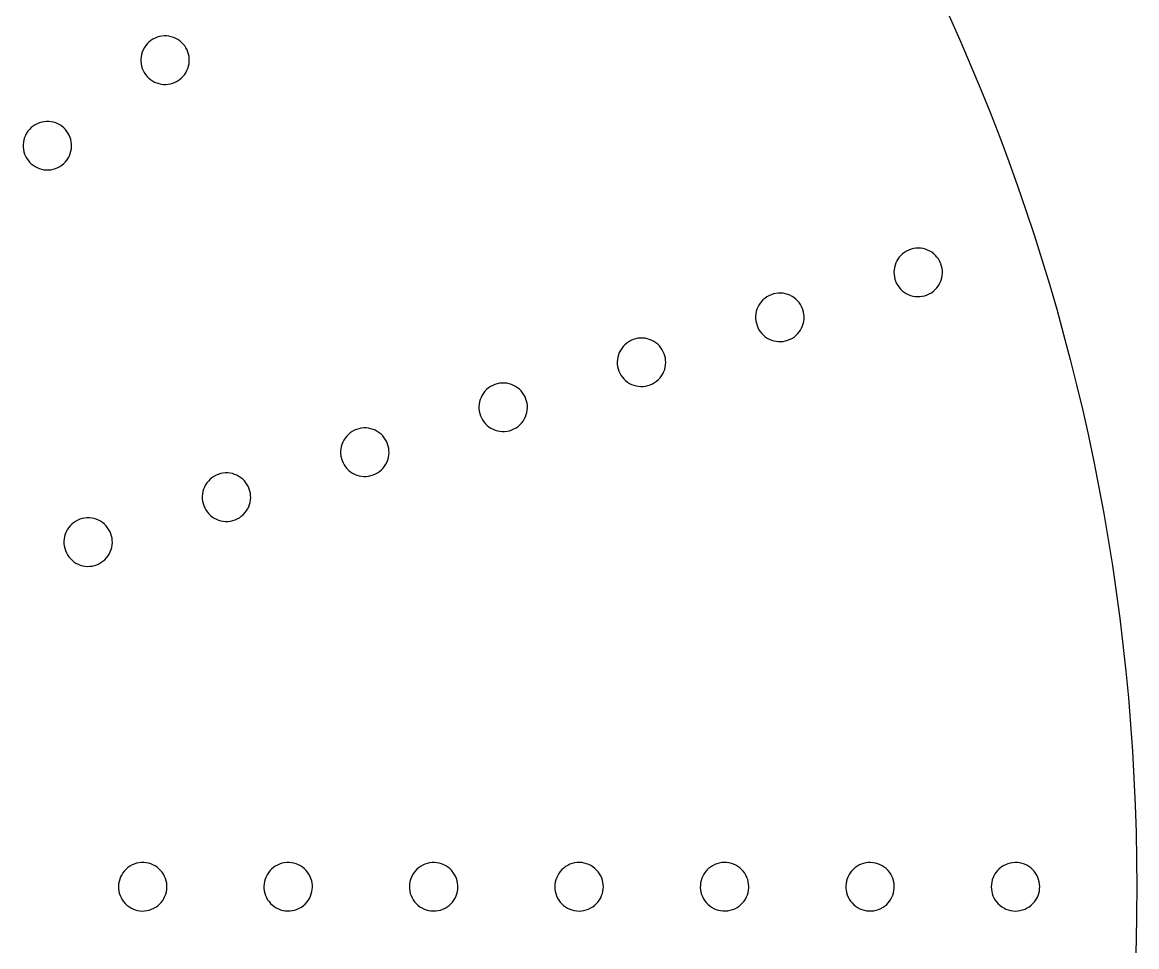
# Model space of a CAD drawing. Header units: millimetres. Extents: x 2952.7 to 2961.4, y 1627.7 to 1636.4.
# Drawn here: x 2959.097 to 2961.396, y 1631.928 to 1633.835 of the extents above; entities that cross this region are included whole.
import ezdxf

# ---------------------------------------------------------------- set-up
doc = ezdxf.new("R2010")
doc.units = ezdxf.units.MM

msp = doc.modelspace()

# ---------------------------------------------------------------- linework, layer by layer
msp.add_circle((2957.0456, 1632.0519, 0.4), 4.35)
for points, knots in [([(2959.4349, 1633.7818, 0.7742), (2959.4381, 1633.7763, 0.7744), (2959.4403, 1633.7702, 0.7748), (2959.4422, 1633.7574, 0.776), (2959.4419, 1633.7508, 0.7769), (2959.4387, 1633.7379, 0.7791), (2959.4358, 1633.7318, 0.7804), (2959.4277, 1633.7211, 0.7832), (2959.4227, 1633.7166, 0.7847), (2959.4112, 1633.7099, 0.7876), (2959.4049, 1633.7077, 0.7889), (2959.3919, 1633.706, 0.7914), (2959.3853, 1633.7064, 0.7925), (2959.3729, 1633.7097, 0.7943), (2959.3671, 1633.7125, 0.795), (2959.3567, 1633.7202, 0.7958), (2959.3522, 1633.7251, 0.796), (2959.3455, 1633.7364, 0.7957), (2959.3433, 1633.7426, 0.7953), (2959.3413, 1633.7555, 0.794), (2959.3417, 1633.7622, 0.7931), (2959.3449, 1633.775, 0.7909), (2959.3478, 1633.7811, 0.7896), (2959.3558, 1633.7918, 0.7868), (2959.3609, 1633.7963, 0.7854), (2959.3724, 1633.803, 0.7825), (2959.3787, 1633.8052, 0.7811), (2959.3917, 1633.8069, 0.7786), (2959.3982, 1633.8065, 0.7775), (2959.4108, 1633.8031, 0.7757), (2959.4168, 1633.8002, 0.775), (2959.4272, 1633.7923, 0.7742), (2959.4316, 1633.7874, 0.7741), (2959.4349, 1633.7818, 0.7742)], [-0.3187016, -0.3187016, -0.3187016, -0.3187016, -0.2995254, -0.2995254, -0.2796687, -0.2796687, -0.2592219, -0.2592219, -0.2386794, -0.2386794, -0.2184451, -0.2184451, -0.1987236, -0.1987236, -0.1794228, -0.1794228, -0.1598087, -0.1598087, -0.1401558, -0.1401558, -0.1202843, -0.1202843, -0.0998335, -0.0998335, -0.0792885, -0.0792885, -0.0590532, -0.0590532, -0.0393306, -0.0393306, -0.019596, -0.019596, 0, 0, 0, 0]), ([(2959.1921, 1633.6056, 0.8372), (2959.1952, 1633.6003, 0.8373), (2959.1974, 1633.5944, 0.8376), (2959.1995, 1633.5817, 0.8388), (2959.1992, 1633.575, 0.8396), (2959.1962, 1633.5621, 0.8415), (2959.1933, 1633.5559, 0.8427), (2959.1855, 1633.5452, 0.8452), (2959.1805, 1633.5406, 0.8465), (2959.1691, 1633.5338, 0.849), (2959.1628, 1633.5316, 0.8503), (2959.1498, 1633.5297, 0.8526), (2959.1433, 1633.53, 0.8536), (2959.1307, 1633.5332, 0.8552), (2959.1249, 1633.5359, 0.8558), (2959.1143, 1633.5435, 0.8566), (2959.1099, 1633.5484, 0.8567), (2959.103, 1633.5596, 0.8565), (2959.1007, 1633.5658, 0.8562), (2959.0986, 1633.5789, 0.855), (2959.0989, 1633.5856, 0.8542), (2959.1021, 1633.5985, 0.8522), (2959.1049, 1633.6046, 0.8511), (2959.1129, 1633.6153, 0.8486), (2959.1179, 1633.6198, 0.8473), (2959.1293, 1633.6265, 0.8447), (2959.1356, 1633.6287, 0.8434), (2959.1486, 1633.6305, 0.8412), (2959.1552, 1633.6302, 0.8402), (2959.1678, 1633.6269, 0.8386), (2959.1738, 1633.6241, 0.8379), (2959.1843, 1633.6162, 0.8372), (2959.1887, 1633.6113, 0.8371), (2959.1921, 1633.6056, 0.8372)], [-0.318031, -0.318031, -0.318031, -0.318031, -0.2993391, -0.2993391, -0.2793095, -0.2793095, -0.2590204, -0.2590204, -0.2386444, -0.2386444, -0.2185102, -0.2185102, -0.1987923, -0.1987923, -0.1794234, -0.1794234, -0.1597241, -0.1597241, -0.1400103, -0.1400103, -0.119961, -0.119961, -0.0996648, -0.0996648, -0.0792878, -0.0792878, -0.0591577, -0.0591577, -0.0394448, -0.0394448, -0.01968, -0.01968, 0, 0, 0, 0]), ([(2960.9911, 1633.338, 0.4607), (2960.9914, 1633.3373, 0.4606), (2960.9917, 1633.3367, 0.4606), (2960.9941, 1633.3299, 0.4606), (2960.9951, 1633.3235, 0.4609), (2960.9947, 1633.3106, 0.4622), (2960.9932, 1633.3042, 0.4632), (2960.988, 1633.2927, 0.4657), (2960.9845, 1633.2876, 0.4671), (2960.9753, 1633.2785, 0.4705), (2960.9695, 1633.2748, 0.4725), (2960.9569, 1633.2698, 0.4765), (2960.9501, 1633.2687, 0.4785), (2960.9369, 1633.2691, 0.4822), (2960.9305, 1633.2705, 0.4839), (2960.9185, 1633.2759, 0.4867), (2960.9131, 1633.2797, 0.4879), (2960.9042, 1633.2892, 0.4896), (2960.9007, 1633.2946, 0.49), (2960.896, 1633.3066, 0.4903), (2960.8949, 1633.313, 0.49), (2960.895, 1633.326, 0.4888), (2960.8964, 1633.3324, 0.4878), (2960.9013, 1633.344, 0.4853), (2960.9047, 1633.3491, 0.4839), (2960.9136, 1633.3584, 0.4806), (2960.9194, 1633.3623, 0.4786), (2960.9319, 1633.3676, 0.4746), (2960.9386, 1633.3689, 0.4726), (2960.9519, 1633.3688, 0.4689), (2960.9583, 1633.3675, 0.4672), (2960.9704, 1633.3624, 0.4642), (2960.9759, 1633.3587, 0.463), (2960.985, 1633.3494, 0.4613), (2960.9886, 1633.344, 0.4608), (2960.9911, 1633.338, 0.4607)], [-0.3216464, -0.3216464, -0.3216464, -0.3216464, -0.3194327, -0.3194327, -0.3001807, -0.3001807, -0.2803347, -0.2803347, -0.2616116, -0.2616116, -0.2402952, -0.2402952, -0.2192729, -0.2192729, -0.1991004, -0.1991004, -0.1791434, -0.1791434, -0.1597533, -0.1597533, -0.1405114, -0.1405114, -0.1206997, -0.1206997, -0.1020078, -0.1020078, -0.0806933, -0.0806933, -0.0596396, -0.0596396, -0.0394164, -0.0394164, -0.0194126, -0.0194126, 0, 0, 0, 0]), ([(2960.7063, 1633.244, 0.5476), (2960.7066, 1633.2432, 0.5476), (2960.7069, 1633.2425, 0.5476), (2960.7092, 1633.2356, 0.5476), (2960.71, 1633.2292, 0.5479), (2960.7091, 1633.2162, 0.5493), (2960.7073, 1633.2098, 0.5503), (2960.7017, 1633.1985, 0.5528), (2960.698, 1633.1936, 0.5541), (2960.6886, 1633.1848, 0.5574), (2960.6827, 1633.1813, 0.5593), (2960.67, 1633.1768, 0.563), (2960.6632, 1633.1758, 0.5649), (2960.6501, 1633.1766, 0.5683), (2960.6437, 1633.1783, 0.5698), (2960.632, 1633.184, 0.5724), (2960.6267, 1633.188, 0.5735), (2960.618, 1633.1977, 0.575), (2960.6147, 1633.2033, 0.5754), (2960.6104, 1633.2155, 0.5755), (2960.6094, 1633.2219, 0.5752), (2960.61, 1633.2349, 0.5739), (2960.6115, 1633.2413, 0.5729), (2960.6169, 1633.2528, 0.5705), (2960.6204, 1633.2577, 0.5692), (2960.6296, 1633.2667, 0.5659), (2960.6354, 1633.2704, 0.5641), (2960.6481, 1633.2752, 0.5603), (2960.6548, 1633.2764, 0.5585), (2960.668, 1633.2759, 0.555), (2960.6744, 1633.2744, 0.5534), (2960.6863, 1633.2689, 0.5508), (2960.6917, 1633.2651, 0.5497), (2960.7006, 1633.2556, 0.5481), (2960.704, 1633.25, 0.5477), (2960.7063, 1633.244, 0.5476)], [-0.3209107, -0.3209107, -0.3209107, -0.3209107, -0.3184957, -0.3184957, -0.2991571, -0.2991571, -0.2792317, -0.2792317, -0.2605727, -0.2605727, -0.239441, -0.239441, -0.2186254, -0.2186254, -0.198585, -0.198585, -0.1787006, -0.1787006, -0.1592858, -0.1592858, -0.1399557, -0.1399557, -0.120066, -0.120066, -0.1014378, -0.1014378, -0.0803046, -0.0803046, -0.0594531, -0.0594531, -0.0393608, -0.0393608, -0.0194307, -0.0194307, 0, 0, 0, 0]), ([(2960.4212, 1633.1507, 0.6292), (2960.4233, 1633.1451, 0.6291), (2960.4243, 1633.1393, 0.6293), (2960.4243, 1633.1268, 0.6303), (2960.423, 1633.1203, 0.6312), (2960.4179, 1633.108, 0.6334), (2960.4141, 1633.1024, 0.6348), (2960.4044, 1633.093, 0.6379), (2960.3987, 1633.0893, 0.6396), (2960.3861, 1633.0844, 0.6431), (2960.3795, 1633.0833, 0.6448), (2960.3663, 1633.0837, 0.6481), (2960.3598, 1633.0851, 0.6495), (2960.3479, 1633.0905, 0.652), (2960.3425, 1633.0943, 0.6531), (2960.3335, 1633.1038, 0.6545), (2960.33, 1633.1094, 0.6549), (2960.3253, 1633.1215, 0.6551), (2960.3242, 1633.1279, 0.6549), (2960.3244, 1633.1409, 0.6538), (2960.3259, 1633.1474, 0.6529), (2960.3312, 1633.1596, 0.6506), (2960.3351, 1633.1651, 0.6492), (2960.3449, 1633.1744, 0.6461), (2960.3507, 1633.178, 0.6443), (2960.3633, 1633.1827, 0.6409), (2960.37, 1633.1837, 0.6391), (2960.3832, 1633.1831, 0.6359), (2960.3896, 1633.1815, 0.6345), (2960.4014, 1633.1759, 0.632), (2960.4068, 1633.172, 0.631), (2960.4156, 1633.1624, 0.6296), (2960.419, 1633.1568, 0.6292), (2960.4212, 1633.1507, 0.6292)], [-0.3201678, -0.3201678, -0.3201678, -0.3201678, -0.3023476, -0.3023476, -0.2825383, -0.2825383, -0.2619704, -0.2619704, -0.2410399, -0.2410399, -0.220343, -0.220343, -0.2003034, -0.2003034, -0.1803712, -0.1803712, -0.1608563, -0.1608563, -0.1414621, -0.1414621, -0.1216084, -0.1216084, -0.1010087, -0.1010087, -0.080072, -0.080072, -0.0593962, -0.0593962, -0.0393872, -0.0393872, -0.0194853, -0.0194853, 0, 0, 0, 0]), ([(2960.136, 1633.0577, 0.7048), (2960.1381, 1633.052, 0.7047), (2960.1391, 1633.0459, 0.705), (2960.1389, 1633.0333, 0.7059), (2960.1375, 1633.0269, 0.7067), (2960.1322, 1633.0147, 0.7088), (2960.1284, 1633.0092, 0.7101), (2960.1187, 1632.9999, 0.713), (2960.1129, 1632.9963, 0.7145), (2960.1003, 1632.9916, 0.7177), (2960.0937, 1632.9905, 0.7193), (2960.0805, 1632.991, 0.7223), (2960.0741, 1632.9926, 0.7236), (2960.0622, 1632.998, 0.7259), (2960.0568, 1633.0019, 0.7268), (2960.0479, 1633.0115, 0.7282), (2960.0445, 1633.0171, 0.7285), (2960.0399, 1633.0293, 0.7287), (2960.0388, 1633.0357, 0.7284), (2960.0392, 1633.0488, 0.7274), (2960.0407, 1633.0552, 0.7266), (2960.0461, 1633.0672, 0.7245), (2960.05, 1633.0727, 0.7232), (2960.0598, 1633.0819, 0.7203), (2960.0657, 1633.0855, 0.7187), (2960.0783, 1633.09, 0.7155), (2960.0849, 1633.091, 0.7139), (2960.0981, 1633.0903, 0.711), (2960.1045, 1633.0887, 0.7096), (2960.1163, 1633.0831, 0.7074), (2960.1216, 1633.0792, 0.7065), (2960.1304, 1633.0695, 0.7052), (2960.1338, 1633.0639, 0.7048), (2960.136, 1633.0577, 0.7048)], [-0.3194134, -0.3194134, -0.3194134, -0.3194134, -0.3010946, -0.3010946, -0.2814382, -0.2814382, -0.2609924, -0.2609924, -0.2402549, -0.2402549, -0.2197287, -0.2197287, -0.1997665, -0.1997665, -0.179858, -0.179858, -0.1602801, -0.1602801, -0.140798, -0.140798, -0.121109, -0.121109, -0.1006426, -0.1006426, -0.0799004, -0.0799004, -0.0593864, -0.0593864, -0.0394427, -0.0394427, -0.0195536, -0.0195536, 0, 0, 0, 0]), ([(2959.8508, 1632.9649, 0.7742), (2959.8528, 1632.9591, 0.7741), (2959.8538, 1632.9531, 0.7743), (2959.8535, 1632.9405, 0.7752), (2959.8521, 1632.934, 0.776), (2959.8468, 1632.9218, 0.7779), (2959.8429, 1632.9163, 0.779), (2959.8332, 1632.9071, 0.7817), (2959.8274, 1632.9035, 0.7831), (2959.8149, 1632.8989, 0.786), (2959.8083, 1632.8978, 0.7874), (2959.7951, 1632.8983, 0.7901), (2959.7887, 1632.8999, 0.7913), (2959.7768, 1632.9054, 0.7934), (2959.7714, 1632.9092, 0.7943), (2959.7625, 1632.9189, 0.7955), (2959.7591, 1632.9245, 0.7958), (2959.7545, 1632.9368, 0.7959), (2959.7535, 1632.9433, 0.7957), (2959.7539, 1632.9563, 0.7947), (2959.7554, 1632.9627, 0.794), (2959.7609, 1632.9748, 0.7921), (2959.7649, 1632.9802, 0.7909), (2959.7747, 1632.9893, 0.7882), (2959.7805, 1632.9928, 0.7868), (2959.793, 1632.9973, 0.7839), (2959.7997, 1632.9983, 0.7825), (2959.8128, 1632.9976, 0.7798), (2959.8192, 1632.996, 0.7786), (2959.8311, 1632.9904, 0.7765), (2959.8364, 1632.9864, 0.7757), (2959.8452, 1632.9767, 0.7745), (2959.8486, 1632.971, 0.7742), (2959.8508, 1632.9649, 0.7742)], [-0.3186981, -0.3186981, -0.3186981, -0.3186981, -0.3005004, -0.3005004, -0.2806234, -0.2806234, -0.260306, -0.260306, -0.2397518, -0.2397518, -0.219377, -0.219377, -0.1994737, -0.1994737, -0.1795747, -0.1795747, -0.1599276, -0.1599276, -0.1403643, -0.1403643, -0.1206536, -0.1206536, -0.1003193, -0.1003193, -0.0797611, -0.0797611, -0.0593957, -0.0593957, -0.0395072, -0.0395072, -0.0196243, -0.0196243, 0, 0, 0, 0]), ([(2959.5655, 1632.8721, 0.8371), (2959.5675, 1632.8664, 0.8371), (2959.5685, 1632.8604, 0.8373), (2959.5682, 1632.8478, 0.8381), (2959.5668, 1632.8413, 0.8387), (2959.5615, 1632.8292, 0.8405), (2959.5576, 1632.8237, 0.8415), (2959.548, 1632.8145, 0.8439), (2959.5422, 1632.8109, 0.8451), (2959.5298, 1632.8062, 0.8477), (2959.5232, 1632.8051, 0.849), (2959.51, 1632.8056, 0.8514), (2959.5036, 1632.8071, 0.8525), (2959.4917, 1632.8125, 0.8544), (2959.4863, 1632.8164, 0.8552), (2959.4773, 1632.826, 0.8563), (2959.4738, 1632.8317, 0.8566), (2959.4692, 1632.844, 0.8567), (2959.4682, 1632.8505, 0.8565), (2959.4686, 1632.8636, 0.8556), (2959.4702, 1632.8701, 0.855), (2959.4757, 1632.8822, 0.8532), (2959.4796, 1632.8876, 0.8521), (2959.4894, 1632.8967, 0.8498), (2959.4952, 1632.9001, 0.8485), (2959.5077, 1632.9046, 0.8459), (2959.5144, 1632.9056, 0.8446), (2959.5275, 1632.9049, 0.8422), (2959.5339, 1632.9033, 0.8411), (2959.5457, 1632.8977, 0.8393), (2959.5511, 1632.8937, 0.8385), (2959.5599, 1632.8839, 0.8375), (2959.5633, 1632.8783, 0.8372), (2959.5655, 1632.8721, 0.8371)], [-0.3180319, -0.3180319, -0.3180319, -0.3180319, -0.2999819, -0.2999819, -0.2800878, -0.2800878, -0.2598965, -0.2598965, -0.2395132, -0.2395132, -0.219274, -0.219274, -0.199418, -0.199418, -0.1795209, -0.1795209, -0.1598025, -0.1598025, -0.1401628, -0.1401628, -0.1202385, -0.1202385, -0.1000303, -0.1000303, -0.0796433, -0.0796433, -0.0594142, -0.0594142, -0.0395743, -0.0395743, -0.0196944, -0.0196944, 0, 0, 0, 0]), ([(2959.2802, 1632.7794, 0.8935), (2959.2822, 1632.7737, 0.8935), (2959.2832, 1632.7677, 0.8936), (2959.2829, 1632.755, 0.8944), (2959.2815, 1632.7485, 0.895), (2959.2761, 1632.7364, 0.8965), (2959.2723, 1632.7309, 0.8974), (2959.2626, 1632.7218, 0.8995), (2959.2569, 1632.7182, 0.9006), (2959.2445, 1632.7135, 0.9029), (2959.238, 1632.7124, 0.904), (2959.2248, 1632.7129, 0.9062), (2959.2184, 1632.7144, 0.9072), (2959.2064, 1632.7198, 0.9088), (2959.201, 1632.7237, 0.9095), (2959.192, 1632.7333, 0.9105), (2959.1885, 1632.739, 0.9108), (2959.1839, 1632.7513, 0.9109), (2959.1828, 1632.7578, 0.9107), (2959.1833, 1632.771, 0.9099), (2959.1849, 1632.7775, 0.9093), (2959.1904, 1632.7896, 0.9077), (2959.1944, 1632.795, 0.9068), (2959.2041, 1632.804, 0.9047), (2959.2099, 1632.8074, 0.9036), (2959.2224, 1632.8119, 0.9013), (2959.229, 1632.8129, 0.9001), (2959.2421, 1632.8122, 0.898), (2959.2485, 1632.8106, 0.8971), (2959.2604, 1632.805, 0.8954), (2959.2657, 1632.801, 0.8947), (2959.2746, 1632.7913, 0.8938), (2959.278, 1632.7856, 0.8935), (2959.2802, 1632.7794, 0.8935)], [-0.3174204, -0.3174204, -0.3174204, -0.3174204, -0.299336, -0.299336, -0.2794212, -0.2794212, -0.2593435, -0.2593435, -0.2391165, -0.2391165, -0.2190039, -0.2190039, -0.1991945, -0.1991945, -0.1793025, -0.1793025, -0.1595185, -0.1595185, -0.1398047, -0.1398047, -0.1198638, -0.1198638, -0.0997727, -0.0997727, -0.0795426, -0.0795426, -0.0594376, -0.0594376, -0.0396406, -0.0396406, -0.0197624, -0.0197624, 0, 0, 0, 0]), ([(2959.3951, 1632.0592, 0.8936), (2959.3959, 1632.0533, 0.8935), (2959.3958, 1632.0474, 0.8935), (2959.3932, 1632.0352, 0.8939), (2959.3906, 1632.029, 0.8944), (2959.3831, 1632.0181, 0.8957), (2959.3783, 1632.0135, 0.8965), (2959.3672, 1632.0063, 0.8984), (2959.3609, 1632.0038, 0.8995), (2959.3479, 1632.0015, 0.9018), (2959.3412, 1632.0016, 0.9029), (2959.3283, 1632.0045, 0.9052), (2959.3222, 1632.0072, 0.9062), (2959.3115, 1632.0148, 0.9081), (2959.3069, 1632.0196, 0.9089), (2959.2998, 1632.0308, 0.9101), (2959.2974, 1632.037, 0.9105), (2959.2952, 1632.05, 0.9109), (2959.2954, 1632.0566, 0.9109), (2959.2983, 1632.0695, 0.9104), (2959.3011, 1632.0755, 0.9099), (2959.3088, 1632.0863, 0.9086), (2959.3136, 1632.0909, 0.9077), (2959.3249, 1632.0979, 0.9058), (2959.3312, 1632.1002, 0.9047), (2959.3443, 1632.1023, 0.9024), (2959.351, 1632.102, 0.9012), (2959.3638, 1632.0989, 0.899), (2959.3698, 1632.0961, 0.898), (2959.3805, 1632.0883, 0.8961), (2959.385, 1632.0833, 0.8954), (2959.3919, 1632.072, 0.8942), (2959.3941, 1632.0657, 0.8938), (2959.3951, 1632.0592, 0.8936)], [-0.3174243, -0.3174243, -0.3174243, -0.3174243, -0.299709, -0.299709, -0.2798691, -0.2798691, -0.2598842, -0.2598842, -0.2396833, -0.2396833, -0.2195151, -0.2195151, -0.1996033, -0.1996033, -0.179608, -0.179608, -0.1597842, -0.1597842, -0.1400949, -0.1400949, -0.1202284, -0.1202284, -0.1002271, -0.1002271, -0.0800189, -0.0800189, -0.0598559, -0.0598559, -0.0399572, -0.0399572, -0.0197963, -0.0197963, 0, 0, 0, 0]), ([(2959.6951, 1632.0593, 0.8372), (2959.6959, 1632.0535, 0.8371), (2959.6958, 1632.0475, 0.8371), (2959.6933, 1632.0353, 0.8376), (2959.6907, 1632.0292, 0.8381), (2959.6833, 1632.0183, 0.8395), (2959.6785, 1632.0136, 0.8405), (2959.6673, 1632.0063, 0.8427), (2959.6611, 1632.0039, 0.8439), (2959.6479, 1632.0015, 0.8464), (2959.6412, 1632.0016, 0.8477), (2959.6283, 1632.0045, 0.8503), (2959.6223, 1632.0072, 0.8515), (2959.6115, 1632.0147, 0.8536), (2959.6069, 1632.0196, 0.8545), (2959.5998, 1632.0307, 0.8558), (2959.5974, 1632.0369, 0.8563), (2959.5952, 1632.0499, 0.8567), (2959.5954, 1632.0565, 0.8567), (2959.5983, 1632.0693, 0.8561), (2959.601, 1632.0754, 0.8556), (2959.6086, 1632.0862, 0.8541), (2959.6135, 1632.0908, 0.8532), (2959.6248, 1632.0978, 0.851), (2959.6311, 1632.1002, 0.8497), (2959.6442, 1632.1023, 0.8472), (2959.651, 1632.102, 0.8458), (2959.6638, 1632.0989, 0.8433), (2959.6698, 1632.0961, 0.8422), (2959.6805, 1632.0883, 0.8401), (2959.685, 1632.0834, 0.8392), (2959.6919, 1632.072, 0.8379), (2959.6941, 1632.0658, 0.8374), (2959.6951, 1632.0593, 0.8372)], [-0.3180348, -0.3180348, -0.3180348, -0.3180348, -0.3004209, -0.3004209, -0.280627, -0.280627, -0.2605575, -0.2605575, -0.2402079, -0.2402079, -0.219895, -0.219895, -0.1999054, -0.1999054, -0.1798747, -0.1798747, -0.1600979, -0.1600979, -0.1404872, -0.1404872, -0.1206628, -0.1206628, -0.1005716, -0.1005716, -0.0802128, -0.0802128, -0.0599075, -0.0599075, -0.0399356, -0.0399356, -0.0197453, -0.0197453, 0, 0, 0, 0]), ([(2959.995, 1632.0596, 0.7743), (2959.9959, 1632.0539, 0.7741), (2959.9958, 1632.048, 0.7741), (2959.9934, 1632.0358, 0.7746), (2959.9909, 1632.0297, 0.7752), (2959.9836, 1632.0187, 0.7768), (2959.9789, 1632.014, 0.7778), (2959.9678, 1632.0066, 0.7802), (2959.9615, 1632.004, 0.7816), (2959.9484, 1632.0015, 0.7844), (2959.9416, 1632.0016, 0.7859), (2959.9287, 1632.0044, 0.7887), (2959.9226, 1632.007, 0.79), (2959.9117, 1632.0145, 0.7924), (2959.9071, 1632.0193, 0.7934), (2959.9, 1632.0304, 0.7949), (2959.8976, 1632.0366, 0.7955), (2959.8953, 1632.0495, 0.796), (2959.8954, 1632.056, 0.7959), (2959.8981, 1632.0688, 0.7953), (2959.9007, 1632.0749, 0.7948), (2959.9083, 1632.0858, 0.7931), (2959.9131, 1632.0904, 0.7921), (2959.9243, 1632.0976, 0.7896), (2959.9307, 1632.1001, 0.7883), (2959.9439, 1632.1023, 0.7854), (2959.9506, 1632.1021, 0.7839), (2959.9635, 1632.099, 0.7811), (2959.9695, 1632.0963, 0.7798), (2959.9802, 1632.0885, 0.7775), (2959.9848, 1632.0836, 0.7765), (2959.9917, 1632.0723, 0.775), (2959.994, 1632.0661, 0.7745), (2959.995, 1632.0596, 0.7743)], [-0.3187016, -0.3187016, -0.3187016, -0.3187016, -0.3012297, -0.3012297, -0.281492, -0.281492, -0.2613398, -0.2613398, -0.240831, -0.240831, -0.2203556, -0.2203556, -0.2002718, -0.2002718, -0.1801936, -0.1801936, -0.1604586, -0.1604586, -0.1409305, -0.1409305, -0.1211578, -0.1211578, -0.1009776, -0.1009776, -0.0804566, -0.0804566, -0.0599912, -0.0599912, -0.0399308, -0.0399308, -0.0196984, -0.0196984, 0, 0, 0, 0]), ([(2960.2949, 1632.0604, 0.705), (2960.2959, 1632.0546, 0.7047), (2960.2959, 1632.0487, 0.7047), (2960.2936, 1632.0365, 0.7053), (2960.2912, 1632.0304, 0.7058), (2960.2842, 1632.0193, 0.7075), (2960.2795, 1632.0145, 0.7086), (2960.2685, 1632.0069, 0.7113), (2960.2622, 1632.0042, 0.7127), (2960.2491, 1632.0015, 0.7159), (2960.2423, 1632.0015, 0.7175), (2960.2293, 1632.0042, 0.7206), (2960.2231, 1632.0067, 0.7221), (2960.2122, 1632.0141, 0.7247), (2960.2075, 1632.0189, 0.7258), (2960.2002, 1632.0299, 0.7275), (2960.1978, 1632.036, 0.7281), (2960.1953, 1632.0488, 0.7287), (2960.1953, 1632.0553, 0.7287), (2960.1979, 1632.068, 0.7281), (2960.2004, 1632.0741, 0.7275), (2960.2076, 1632.085, 0.7258), (2960.2124, 1632.0898, 0.7246), (2960.2235, 1632.0972, 0.722), (2960.2298, 1632.0998, 0.7205), (2960.243, 1632.1023, 0.7173), (2960.2498, 1632.1022, 0.7157), (2960.2628, 1632.0993, 0.7126), (2960.2688, 1632.0966, 0.7112), (2960.2797, 1632.0891, 0.7086), (2960.2844, 1632.0842, 0.7075), (2960.2914, 1632.073, 0.7058), (2960.2938, 1632.0668, 0.7052), (2960.2949, 1632.0604, 0.705)], [-0.3194203, -0.3194203, -0.3194203, -0.3194203, -0.3017509, -0.3017509, -0.282275, -0.282275, -0.2620463, -0.2620463, -0.2413702, -0.2413702, -0.2207142, -0.2207142, -0.2005178, -0.2005178, -0.1803772, -0.1803772, -0.1606773, -0.1606773, -0.1412358, -0.1412358, -0.1217253, -0.1217253, -0.1014665, -0.1014665, -0.0807762, -0.0807762, -0.0601299, -0.0601299, -0.0399577, -0.0399577, -0.0196611, -0.0196611, 0, 0, 0, 0]), ([(2960.5946, 1632.0618, 0.6294), (2960.5958, 1632.0562, 0.6291), (2960.5959, 1632.0503, 0.6291), (2960.5941, 1632.0382, 0.6295), (2960.592, 1632.0321, 0.6301), (2960.5853, 1632.0208, 0.6318), (2960.5809, 1632.0158, 0.633), (2960.5701, 1632.0078, 0.6358), (2960.5639, 1632.0049, 0.6374), (2960.5508, 1632.0017, 0.6408), (2960.544, 1632.0015, 0.6425), (2960.5308, 1632.0037, 0.6459), (2960.5246, 1632.006, 0.6475), (2960.5134, 1632.0131, 0.6504), (2960.5085, 1632.0177, 0.6517), (2960.501, 1632.0285, 0.6537), (2960.4983, 1632.0345, 0.6544), (2960.4954, 1632.0472, 0.6551), (2960.4952, 1632.0537, 0.6551), (2960.4973, 1632.0664, 0.6546), (2960.4996, 1632.0725, 0.654), (2960.5065, 1632.0837, 0.6522), (2960.5111, 1632.0886, 0.651), (2960.522, 1632.0965, 0.6482), (2960.5282, 1632.0992, 0.6466), (2960.5414, 1632.1022, 0.6432), (2960.5482, 1632.1023, 0.6414), (2960.5613, 1632.0998, 0.638), (2960.5675, 1632.0973, 0.6364), (2960.5786, 1632.09, 0.6336), (2960.5834, 1632.0853, 0.6323), (2960.5908, 1632.0743, 0.6304), (2960.5933, 1632.0682, 0.6298), (2960.5946, 1632.0618, 0.6294)], [-0.3201795, -0.3201795, -0.3201795, -0.3201795, -0.3027954, -0.3027954, -0.283419, -0.283419, -0.2631551, -0.2631551, -0.2423226, -0.2423226, -0.2214585, -0.2214585, -0.2011021, -0.2011021, -0.180853, -0.180853, -0.1611551, -0.1611551, -0.141801, -0.141801, -0.1223867, -0.1223867, -0.1020817, -0.1020817, -0.081228, -0.081228, -0.0603761, -0.0603761, -0.0400528, -0.0400528, -0.0196508, -0.0196508, 0, 0, 0, 0]), ([(2960.894, 1632.0646, 0.5481), (2960.8941, 1632.0642, 0.548), (2960.8942, 1632.0637, 0.548), (2960.8958, 1632.0569, 0.5476), (2960.896, 1632.0505, 0.5475), (2960.894, 1632.0377, 0.5481), (2960.8918, 1632.0316, 0.5487), (2960.8853, 1632.0209, 0.5505), (2960.8813, 1632.0164, 0.5516), (2960.8713, 1632.0084, 0.5544), (2960.8651, 1632.0053, 0.5561), (2960.852, 1632.0018, 0.5597), (2960.8452, 1632.0014, 0.5616), (2960.8319, 1632.0033, 0.5653), (2960.8256, 1632.0056, 0.5671), (2960.8143, 1632.0124, 0.5702), (2960.8093, 1632.0169, 0.5716), (2960.8015, 1632.0275, 0.5738), (2960.7987, 1632.0335, 0.5746), (2960.7955, 1632.046, 0.5754), (2960.7952, 1632.0525, 0.5755), (2960.797, 1632.0653, 0.575), (2960.7992, 1632.0715, 0.5744), (2960.8054, 1632.0822, 0.5727), (2960.8094, 1632.0868, 0.5716), (2960.8193, 1632.0949, 0.5688), (2960.8254, 1632.0981, 0.5671), (2960.8384, 1632.1018, 0.5635), (2960.8452, 1632.1023, 0.5616), (2960.8585, 1632.1006, 0.5579), (2960.8649, 1632.0985, 0.5561), (2960.8764, 1632.0918, 0.5529), (2960.8814, 1632.0874, 0.5515), (2960.8894, 1632.0769, 0.5493), (2960.8923, 1632.071, 0.5485), (2960.894, 1632.0646, 0.5481)], [-0.3209437, -0.3209437, -0.3209437, -0.3209437, -0.3194071, -0.3194071, -0.3001445, -0.3001445, -0.280609, -0.280609, -0.2623609, -0.2623609, -0.2413729, -0.2413729, -0.2203009, -0.2203009, -0.1997843, -0.1997843, -0.1794271, -0.1794271, -0.1597285, -0.1597285, -0.140453, -0.140453, -0.1209279, -0.1209279, -0.1027027, -0.1027027, -0.0817239, -0.0817239, -0.0606403, -0.0606403, -0.040096, -0.040096, -0.0197116, -0.0197116, 0, 0, 0, 0]), ([(2961.1918, 1632.071, 0.4617), (2961.1942, 1632.0651, 0.461), (2961.1955, 1632.0588, 0.4606), (2961.1957, 1632.046, 0.4606), (2961.1945, 1632.0396, 0.4609), (2961.1898, 1632.0275, 0.4623), (2961.1862, 1632.0219, 0.4634), (2961.177, 1632.0123, 0.4661), (2961.1714, 1632.0085, 0.4678), (2961.1589, 1632.0032, 0.4714), (2961.1521, 1632.0018, 0.4734), (2961.1386, 1632.0019, 0.4774), (2961.132, 1632.0033, 0.4794), (2961.1199, 1632.0085, 0.483), (2961.1145, 1632.0122, 0.4846), (2961.1053, 1632.0216, 0.4873), (2961.1017, 1632.0271, 0.4884), (2961.0968, 1632.0392, 0.4898), (2961.0956, 1632.0455, 0.4902), (2961.0956, 1632.0584, 0.4902), (2961.0969, 1632.0647, 0.4898), (2961.1015, 1632.0762, 0.4884), (2961.1047, 1632.0812, 0.4875), (2961.1132, 1632.0906, 0.485), (2961.1187, 1632.0945, 0.4833), (2961.131, 1632.1002, 0.4797), (2961.1378, 1632.1017, 0.4777), (2961.1513, 1632.102, 0.4737), (2961.158, 1632.1008, 0.4717), (2961.1704, 1632.0958, 0.468), (2961.1761, 1632.0921, 0.4664), (2961.1856, 1632.0827, 0.4636), (2961.1893, 1632.0772, 0.4625), (2961.1918, 1632.071, 0.4617)], [-0.3217306, -0.3217306, -0.3217306, -0.3217306, -0.302453, -0.302453, -0.2831741, -0.2831741, -0.2632272, -0.2632272, -0.2425053, -0.2425053, -0.2211883, -0.2211883, -0.2002803, -0.2002803, -0.1802585, -0.1802585, -0.1602741, -0.1602741, -0.1409843, -0.1409843, -0.1216907, -0.1216907, -0.1037178, -0.1037178, -0.0830467, -0.0830467, -0.0617253, -0.0617253, -0.0407762, -0.0407762, -0.0199955, -0.0199955, 0, 0, 0, 0])]:
    msp.add_open_spline(points, degree=3, knots=knots)

doc.saveas('drawing.dxf')
